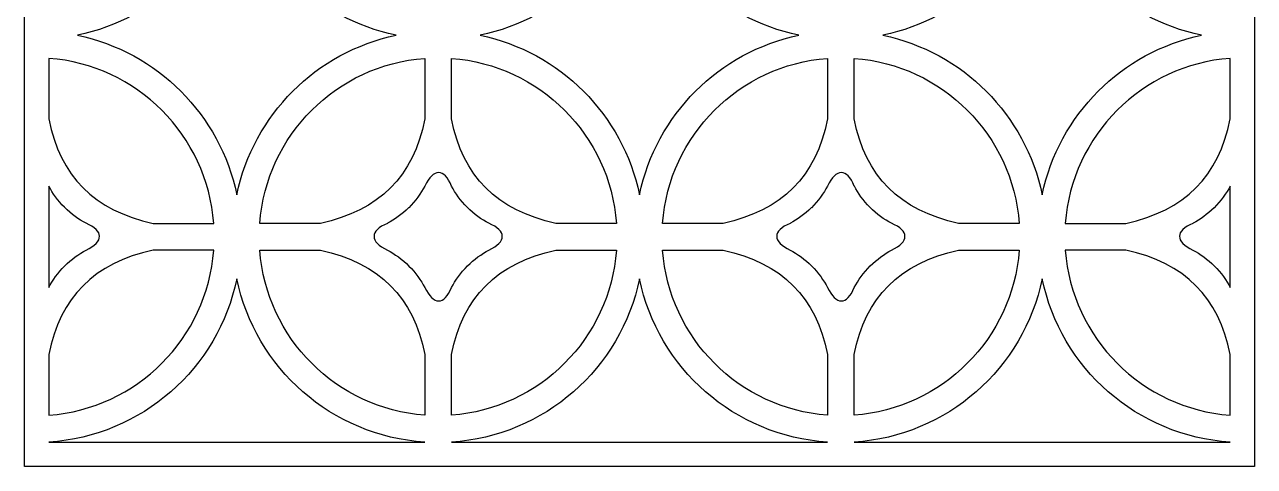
# Model space of a CAD drawing. Header units: centimetres. Extents: x -9.2 to 8.7, y -9.7 to 7.
# Drawn here: x 0.39 to 8.7, y -9.68 to -6.7 of the extents above; entities that cross this region are included whole.
import ezdxf

# ---------------------------------------------------------------- set-up
doc = ezdxf.new("R2010")
doc.units = ezdxf.units.CM
doc.header["$MEASUREMENT"] = 0
doc.layers.add('layer 1', color=7, linetype='Continuous')

msp = doc.modelspace()

# ---------------------------------------------------------------- linework, layer by layer
at = {"layer": 'layer 1', "color": 242}
for points, knots in [([(8.70075, -9.60645), (8.70075, -9.60645), (8.70075, -9.51971), (8.70075, -9.51971), (8.70075, -9.51971), (8.70075, -9.51971), (8.70075, 6.87086), (8.70075, 6.87086), (8.70075, 6.87086), (8.70075, 6.87086), (8.70075, 7.03482), (8.70075, 7.03482), (8.70075, 7.03482), (8.70075, 7.03482), (8.53679, 7.03482), (8.53679, 7.03482), (8.53679, 7.03482), (8.53679, 7.03482), (0.55067, 7.03482), (0.55067, 7.03482), (0.55067, 7.03482), (0.55067, 7.03482), (0.38671, 7.03482), (0.38671, 7.03482), (0.38671, 7.03482), (0.38671, 7.03482), (0.38671, -9.68367), (0.38671, -9.68367), (0.38671, -9.68367), (0.38671, -9.68367), (0.55067, -9.68367), (0.55067, -9.68367), (0.55067, -9.68367), (0.55067, -9.68367), (8.70075, -9.68367), (8.70075, -9.68367), (8.70075, -9.68367), (8.70075, -9.68367), (8.70075, -9.60645), (8.70075, -9.60645)], [0, 0, 0, 0, 0.0909091, 0.0909091, 0.0909091, 0.0909091, 0.1818182, 0.1818182, 0.1818182, 0.1818182, 0.2727273, 0.2727273, 0.2727273, 0.2727273, 0.3636364, 0.3636364, 0.3636364, 0.3636364, 0.4545455, 0.4545455, 0.4545455, 0.4545455, 0.5454545, 0.5454545, 0.5454545, 0.5454545, 0.6363636, 0.6363636, 0.6363636, 0.6363636, 0.7272727, 0.7272727, 0.7272727, 0.7272727, 0.8181818, 0.8181818, 0.8181818, 0.8181818, 1, 1, 1, 1]), ([(1.8212, -5.69388), (1.93335, -6.23362), (2.35848, -6.6588), (2.89821, -6.77098), (2.89821, -6.77098), (2.35848, -6.88315), (1.93336, -7.30833), (1.8212, -7.84806), (1.8212, -7.84806), (1.70905, -7.3083), (1.28385, -6.88315), (0.74409, -6.77099), (0.74409, -6.77099), (1.28386, -6.65883), (1.70904, -6.23365), (1.8212, -5.69388)], [0, 0, 0, 0, 0.2, 0.2, 0.2, 0.2, 0.4, 0.4, 0.4, 0.4, 0.6, 0.6, 0.6, 0.6, 1, 1, 1, 1]), ([(5.62081, -6.77099), (5.08105, -6.88315), (4.65586, -7.3083), (4.54371, -7.84806), (4.54371, -7.84806), (4.43155, -7.30833), (4.00643, -6.88315), (3.46668, -6.77098), (3.46668, -6.77098), (4.00643, -6.6588), (4.43155, -6.23362), (4.54371, -5.69388), (4.54371, -5.69388), (4.65586, -6.23365), (5.08104, -6.65883), (5.62081, -6.77099)], [0, 0, 0, 0, 0.2, 0.2, 0.2, 0.2, 0.4, 0.4, 0.4, 0.4, 0.6, 0.6, 0.6, 0.6, 1, 1, 1, 1]), ([(8.34335, -6.77099), (7.8036, -6.88315), (7.3784, -7.3083), (7.26625, -7.84806), (7.26625, -7.84806), (7.15409, -7.30833), (6.72897, -6.88315), (6.18923, -6.77098), (6.18923, -6.77098), (6.72897, -6.6588), (7.15409, -6.23362), (7.26625, -5.69388), (7.26625, -5.69388), (7.37841, -6.23365), (7.80358, -6.65883), (8.34335, -6.77099)], [0, 0, 0, 0, 0.2, 0.2, 0.2, 0.2, 0.4, 0.4, 0.4, 0.4, 0.6, 0.6, 0.6, 0.6, 1, 1, 1, 1]), ([(0.55067, -6.92674), (1.14587, -6.97097), (1.62121, -7.44631), (1.66542, -8.04148), (1.66542, -8.04148), (1.66542, -8.04148), (1.2561, -8.04148), (1.2561, -8.04148), (1.2561, -8.04148), (0.8593, -7.95708), (0.62417, -7.72196), (0.55067, -7.33606), (0.55067, -7.33606), (0.55067, -7.33606), (0.55067, -6.92674), (0.55067, -6.92674)], [0, 0, 0, 0, 0.2, 0.2, 0.2, 0.2, 0.4, 0.4, 0.4, 0.4, 0.6, 0.6, 0.6, 0.6, 1, 1, 1, 1]), ([(1.97698, -8.04148), (1.97698, -8.04148), (2.38629, -8.04148), (2.38629, -8.04148), (2.38629, -8.04148), (2.78308, -7.95708), (3.01822, -7.72196), (3.09171, -7.33606), (3.09171, -7.33606), (3.09171, -7.33606), (3.09171, -6.92674), (3.09171, -6.92674), (3.09171, -6.92674), (2.49653, -6.97097), (2.02119, -7.44631), (1.97698, -8.04148)], [0, 0, 0, 0, 0.2, 0.2, 0.2, 0.2, 0.4, 0.4, 0.4, 0.4, 0.6, 0.6, 0.6, 0.6, 1, 1, 1, 1]), ([(3.27321, -6.92674), (3.27321, -6.92674), (3.27321, -7.33606), (3.27321, -7.33606), (3.27321, -7.33606), (3.34671, -7.72196), (3.58184, -7.95708), (3.97864, -8.04148), (3.97864, -8.04148), (3.97864, -8.04148), (4.38796, -8.04148), (4.38796, -8.04148), (4.38796, -8.04148), (4.34375, -7.44631), (3.8684, -6.97097), (3.27321, -6.92674)], [0, 0, 0, 0, 0.2, 0.2, 0.2, 0.2, 0.4, 0.4, 0.4, 0.4, 0.6, 0.6, 0.6, 0.6, 1, 1, 1, 1]), ([(4.69952, -8.04148), (4.69952, -8.04148), (5.10883, -8.04148), (5.10883, -8.04148), (5.10883, -8.04148), (5.50562, -7.95708), (5.74076, -7.72196), (5.81425, -7.33606), (5.81425, -7.33606), (5.81425, -7.33606), (5.81425, -6.92674), (5.81425, -6.92674), (5.81425, -6.92674), (5.21907, -6.97097), (4.74373, -7.44631), (4.69952, -8.04148)], [0, 0, 0, 0, 0.2, 0.2, 0.2, 0.2, 0.4, 0.4, 0.4, 0.4, 0.6, 0.6, 0.6, 0.6, 1, 1, 1, 1]), ([(5.99575, -6.92674), (5.99575, -6.92674), (5.99575, -7.33606), (5.99575, -7.33606), (5.99575, -7.33606), (6.06925, -7.72196), (6.30438, -7.95708), (6.70118, -8.04148), (6.70118, -8.04148), (6.70118, -8.04148), (7.1105, -8.04148), (7.1105, -8.04148), (7.1105, -8.04148), (7.06629, -7.44631), (6.59095, -6.97097), (5.99575, -6.92674)], [0, 0, 0, 0, 0.2, 0.2, 0.2, 0.2, 0.4, 0.4, 0.4, 0.4, 0.6, 0.6, 0.6, 0.6, 1, 1, 1, 1]), ([(8.53679, -7.33606), (8.4633, -7.72196), (8.22816, -7.95708), (7.83137, -8.04148), (7.83137, -8.04148), (7.83137, -8.04148), (7.42206, -8.04148), (7.42206, -8.04148), (7.42206, -8.04148), (7.46627, -7.44631), (7.94161, -6.97097), (8.53679, -6.92674), (8.53679, -6.92674), (8.53679, -6.92674), (8.53679, -7.33606), (8.53679, -7.33606)], [0, 0, 0, 0, 0.2, 0.2, 0.2, 0.2, 0.4, 0.4, 0.4, 0.4, 0.6, 0.6, 0.6, 0.6, 1, 1, 1, 1]), ([(3.09171, -7.78982), (3.14908, -7.66884), (3.22379, -7.66853), (3.27321, -7.78982), (3.27321, -7.78982), (3.27321, -7.78982), (3.27323, -7.78985), (3.27323, -7.78985), (3.27323, -7.78985), (3.27323, -7.78985), (3.27323, -7.78982), (3.27323, -7.78982), (3.27323, -7.78982), (3.27323, -7.78982), (3.27374, -7.79086), (3.27374, -7.79086), (3.27374, -7.79086), (3.2976, -7.8379), (3.33441, -7.88789), (3.37812, -7.93236), (3.37812, -7.93236), (3.37812, -7.93236), (3.37814, -7.93239), (3.37814, -7.93239), (3.37814, -7.93239), (3.37814, -7.93239), (3.37882, -7.93307), (3.37882, -7.93307), (3.37882, -7.93307), (3.4245, -7.97861), (3.47632, -8.01701), (3.5249, -8.04147), (3.5249, -8.04147), (3.64619, -8.0909), (3.64587, -8.1656), (3.5249, -8.22297), (3.5249, -8.22297), (3.5249, -8.22297), (3.5249, -8.22299), (3.5249, -8.22299), (3.5249, -8.22299), (3.5249, -8.22299), (3.52487, -8.223), (3.52487, -8.223), (3.52487, -8.223), (3.52487, -8.223), (3.52488, -8.223), (3.52488, -8.223), (3.52488, -8.223), (3.47703, -8.24719), (3.4259, -8.28483), (3.38066, -8.32953), (3.38066, -8.32953), (3.33553, -8.37498), (3.29754, -8.4264), (3.27324, -8.47465), (3.27324, -8.47465), (3.22381, -8.59594), (3.14911, -8.59563), (3.09174, -8.47465), (3.09174, -8.47465), (3.09174, -8.47465), (3.09173, -8.47465), (3.09173, -8.47465), (3.09173, -8.47465), (3.09173, -8.47465), (3.09171, -8.47463), (3.09171, -8.47463), (3.09171, -8.47463), (3.09171, -8.47463), (3.09171, -8.47464), (3.09171, -8.47464), (3.09171, -8.47464), (3.06753, -8.42678), (3.02988, -8.37566), (2.98518, -8.33042), (2.98518, -8.33042), (2.93973, -8.28529), (2.88831, -8.24729), (2.84006, -8.223), (2.84006, -8.223), (2.71909, -8.16563), (2.71877, -8.09093), (2.84006, -8.0415), (2.84006, -8.0415), (2.84006, -8.0415), (2.84009, -8.04148), (2.84009, -8.04148), (2.84009, -8.04148), (2.84009, -8.04148), (2.84006, -8.04148), (2.84006, -8.04148), (2.84006, -8.04148), (2.84006, -8.04148), (2.84109, -8.04099), (2.84109, -8.04099), (2.84109, -8.04099), (2.88814, -8.01715), (2.93811, -7.9803), (2.98261, -7.93658), (2.98261, -7.93658), (2.98261, -7.93658), (2.98269, -7.93652), (2.98269, -7.93652), (2.98269, -7.93652), (2.98269, -7.93652), (2.98334, -7.93585), (2.98334, -7.93585), (2.98334, -7.93585), (3.02891, -7.89016), (3.06725, -7.8384), (3.09171, -7.78982)], [0, 0, 0, 0, 0.0344828, 0.0344828, 0.0344828, 0.0344828, 0.0689655, 0.0689655, 0.0689655, 0.0689655, 0.1034483, 0.1034483, 0.1034483, 0.1034483, 0.137931, 0.137931, 0.137931, 0.137931, 0.1724138, 0.1724138, 0.1724138, 0.1724138, 0.2068966, 0.2068966, 0.2068966, 0.2068966, 0.2413793, 0.2413793, 0.2413793, 0.2413793, 0.2758621, 0.2758621, 0.2758621, 0.2758621, 0.3103448, 0.3103448, 0.3103448, 0.3103448, 0.3448276, 0.3448276, 0.3448276, 0.3448276, 0.3793103, 0.3793103, 0.3793103, 0.3793103, 0.4137931, 0.4137931, 0.4137931, 0.4137931, 0.4482759, 0.4482759, 0.4482759, 0.4482759, 0.4827586, 0.4827586, 0.4827586, 0.4827586, 0.5172414, 0.5172414, 0.5172414, 0.5172414, 0.5517241, 0.5517241, 0.5517241, 0.5517241, 0.5862069, 0.5862069, 0.5862069, 0.5862069, 0.6206897, 0.6206897, 0.6206897, 0.6206897, 0.6551724, 0.6551724, 0.6551724, 0.6551724, 0.6896552, 0.6896552, 0.6896552, 0.6896552, 0.7241379, 0.7241379, 0.7241379, 0.7241379, 0.7586207, 0.7586207, 0.7586207, 0.7586207, 0.7931034, 0.7931034, 0.7931034, 0.7931034, 0.8275862, 0.8275862, 0.8275862, 0.8275862, 0.862069, 0.862069, 0.862069, 0.862069, 0.8965517, 0.8965517, 0.8965517, 0.8965517, 0.9310345, 0.9310345, 0.9310345, 0.9310345, 1, 1, 1, 1]), ([(5.81425, -7.78982), (5.87162, -7.66884), (5.94632, -7.66853), (5.99575, -7.78982), (5.99575, -7.78982), (5.99575, -7.78982), (5.99577, -7.78985), (5.99577, -7.78985), (5.99577, -7.78985), (5.99577, -7.78985), (5.99577, -7.78982), (5.99577, -7.78982), (5.99577, -7.78982), (5.99577, -7.78982), (5.99628, -7.79086), (5.99628, -7.79086), (5.99628, -7.79086), (6.02013, -7.8379), (6.05695, -7.88789), (6.10066, -7.93236), (6.10066, -7.93236), (6.10066, -7.93236), (6.10068, -7.93239), (6.10068, -7.93239), (6.10068, -7.93239), (6.10068, -7.93239), (6.10136, -7.93307), (6.10136, -7.93307), (6.10136, -7.93307), (6.14703, -7.97861), (6.19885, -8.01701), (6.24744, -8.04147), (6.24744, -8.04147), (6.36873, -8.0909), (6.36841, -8.1656), (6.24744, -8.22297), (6.24744, -8.22297), (6.24744, -8.22297), (6.24744, -8.22299), (6.24744, -8.22299), (6.24744, -8.22299), (6.24744, -8.22299), (6.24741, -8.223), (6.24741, -8.223), (6.24741, -8.223), (6.24741, -8.223), (6.24742, -8.223), (6.24742, -8.223), (6.24742, -8.223), (6.19957, -8.24719), (6.14844, -8.28483), (6.10321, -8.32953), (6.10321, -8.32953), (6.05806, -8.37498), (6.02007, -8.4264), (5.99578, -8.47465), (5.99578, -8.47465), (5.94635, -8.59594), (5.87165, -8.59563), (5.81428, -8.47465), (5.81428, -8.47465), (5.81428, -8.47465), (5.81427, -8.47465), (5.81427, -8.47465), (5.81427, -8.47465), (5.81427, -8.47465), (5.81425, -8.47463), (5.81425, -8.47463), (5.81425, -8.47463), (5.81425, -8.47463), (5.81425, -8.47464), (5.81425, -8.47464), (5.81425, -8.47464), (5.79007, -8.42678), (5.75242, -8.37566), (5.70772, -8.33042), (5.70772, -8.33042), (5.66227, -8.28529), (5.61085, -8.24729), (5.56259, -8.223), (5.56259, -8.223), (5.44163, -8.16563), (5.44131, -8.09093), (5.56259, -8.0415), (5.56259, -8.0415), (5.56259, -8.0415), (5.56263, -8.04148), (5.56263, -8.04148), (5.56263, -8.04148), (5.56263, -8.04148), (5.56259, -8.04148), (5.56259, -8.04148), (5.56259, -8.04148), (5.56259, -8.04148), (5.56362, -8.04099), (5.56362, -8.04099), (5.56362, -8.04099), (5.61068, -8.01715), (5.66066, -7.9803), (5.70516, -7.93658), (5.70516, -7.93658), (5.70516, -7.93658), (5.70523, -7.93652), (5.70523, -7.93652), (5.70523, -7.93652), (5.70523, -7.93652), (5.70588, -7.93585), (5.70588, -7.93585), (5.70588, -7.93585), (5.75145, -7.89016), (5.78979, -7.8384), (5.81425, -7.78982)], [0, 0, 0, 0, 0.0344828, 0.0344828, 0.0344828, 0.0344828, 0.0689655, 0.0689655, 0.0689655, 0.0689655, 0.1034483, 0.1034483, 0.1034483, 0.1034483, 0.137931, 0.137931, 0.137931, 0.137931, 0.1724138, 0.1724138, 0.1724138, 0.1724138, 0.2068966, 0.2068966, 0.2068966, 0.2068966, 0.2413793, 0.2413793, 0.2413793, 0.2413793, 0.2758621, 0.2758621, 0.2758621, 0.2758621, 0.3103448, 0.3103448, 0.3103448, 0.3103448, 0.3448276, 0.3448276, 0.3448276, 0.3448276, 0.3793103, 0.3793103, 0.3793103, 0.3793103, 0.4137931, 0.4137931, 0.4137931, 0.4137931, 0.4482759, 0.4482759, 0.4482759, 0.4482759, 0.4827586, 0.4827586, 0.4827586, 0.4827586, 0.5172414, 0.5172414, 0.5172414, 0.5172414, 0.5517241, 0.5517241, 0.5517241, 0.5517241, 0.5862069, 0.5862069, 0.5862069, 0.5862069, 0.6206897, 0.6206897, 0.6206897, 0.6206897, 0.6551724, 0.6551724, 0.6551724, 0.6551724, 0.6896552, 0.6896552, 0.6896552, 0.6896552, 0.7241379, 0.7241379, 0.7241379, 0.7241379, 0.7586207, 0.7586207, 0.7586207, 0.7586207, 0.7931034, 0.7931034, 0.7931034, 0.7931034, 0.8275862, 0.8275862, 0.8275862, 0.8275862, 0.862069, 0.862069, 0.862069, 0.862069, 0.8965517, 0.8965517, 0.8965517, 0.8965517, 0.9310345, 0.9310345, 0.9310345, 0.9310345, 1, 1, 1, 1]), ([(0.55067, -7.78982), (0.55067, -7.78982), (0.55069, -7.78985), (0.55069, -7.78985), (0.55069, -7.78985), (0.55069, -7.78985), (0.55069, -7.78982), (0.55069, -7.78982), (0.55069, -7.78982), (0.55069, -7.78982), (0.55121, -7.79086), (0.55121, -7.79086), (0.55121, -7.79086), (0.57506, -7.8379), (0.61187, -7.88789), (0.65558, -7.93236), (0.65558, -7.93236), (0.65558, -7.93236), (0.6556, -7.93239), (0.6556, -7.93239), (0.6556, -7.93239), (0.6556, -7.93239), (0.65628, -7.93307), (0.65628, -7.93307), (0.65628, -7.93307), (0.70195, -7.97861), (0.75378, -8.01701), (0.80236, -8.04147), (0.80236, -8.04147), (0.92364, -8.0909), (0.92333, -8.1656), (0.80236, -8.22297), (0.80236, -8.22297), (0.80236, -8.22297), (0.80236, -8.22299), (0.80236, -8.22299), (0.80236, -8.22299), (0.80236, -8.22299), (0.80233, -8.223), (0.80233, -8.223), (0.80233, -8.223), (0.80233, -8.223), (0.80234, -8.223), (0.80234, -8.223), (0.80234, -8.223), (0.75449, -8.24719), (0.70336, -8.28483), (0.65812, -8.32953), (0.65812, -8.32953), (0.61299, -8.37498), (0.575, -8.4264), (0.5507, -8.47465), (0.5507, -8.47465), (0.5507, -8.47465), (0.55067, -8.47473), (0.55067, -8.47473), (0.55067, -8.47473), (0.55067, -8.47473), (0.55067, -7.78982), (0.55067, -7.78982)], [0, 0, 0, 0, 0.0625, 0.0625, 0.0625, 0.0625, 0.125, 0.125, 0.125, 0.125, 0.1875, 0.1875, 0.1875, 0.1875, 0.25, 0.25, 0.25, 0.25, 0.3125, 0.3125, 0.3125, 0.3125, 0.375, 0.375, 0.375, 0.375, 0.4375, 0.4375, 0.4375, 0.4375, 0.5, 0.5, 0.5, 0.5, 0.5625, 0.5625, 0.5625, 0.5625, 0.625, 0.625, 0.625, 0.625, 0.6875, 0.6875, 0.6875, 0.6875, 0.75, 0.75, 0.75, 0.75, 0.8125, 0.8125, 0.8125, 0.8125, 0.875, 0.875, 0.875, 0.875, 1, 1, 1, 1]), ([(8.53679, -8.47464), (8.5126, -8.42678), (8.47496, -8.37566), (8.43026, -8.33042), (8.43026, -8.33042), (8.38481, -8.28529), (8.33338, -8.24729), (8.28514, -8.223), (8.28514, -8.223), (8.16417, -8.16563), (8.16385, -8.09093), (8.28514, -8.0415), (8.28514, -8.0415), (8.28514, -8.0415), (8.28516, -8.04148), (8.28516, -8.04148), (8.28516, -8.04148), (8.28516, -8.04148), (8.28514, -8.04148), (8.28514, -8.04148), (8.28514, -8.04148), (8.28514, -8.04148), (8.28616, -8.04099), (8.28616, -8.04099), (8.28616, -8.04099), (8.33322, -8.01715), (8.38319, -7.9803), (8.42769, -7.93658), (8.42769, -7.93658), (8.42769, -7.93658), (8.42777, -7.93652), (8.42777, -7.93652), (8.42777, -7.93652), (8.42777, -7.93652), (8.42842, -7.93585), (8.42842, -7.93585), (8.42842, -7.93585), (8.47399, -7.89016), (8.51233, -7.8384), (8.53679, -7.78982), (8.53679, -7.78982), (8.53679, -7.78982), (8.53679, -8.47464), (8.53679, -8.47464)], [0, 0, 0, 0, 0.0833333, 0.0833333, 0.0833333, 0.0833333, 0.1666667, 0.1666667, 0.1666667, 0.1666667, 0.25, 0.25, 0.25, 0.25, 0.3333333, 0.3333333, 0.3333333, 0.3333333, 0.4166667, 0.4166667, 0.4166667, 0.4166667, 0.5, 0.5, 0.5, 0.5, 0.5833333, 0.5833333, 0.5833333, 0.5833333, 0.6666667, 0.6666667, 0.6666667, 0.6666667, 0.75, 0.75, 0.75, 0.75, 0.8333333, 0.8333333, 0.8333333, 0.8333333, 1, 1, 1, 1]), ([(0.55067, -8.9284), (0.62417, -8.5425), (0.85928, -8.3074), (1.25602, -8.22299), (1.25602, -8.22299), (1.25602, -8.22299), (1.66543, -8.22299), (1.66543, -8.22299), (1.66543, -8.22299), (1.62124, -8.81819), (1.14588, -9.29357), (0.55067, -9.33777), (0.55067, -9.33777), (0.55067, -9.33777), (0.55067, -8.9284), (0.55067, -8.9284)], [0, 0, 0, 0, 0.2, 0.2, 0.2, 0.2, 0.4, 0.4, 0.4, 0.4, 0.6, 0.6, 0.6, 0.6, 1, 1, 1, 1]), ([(3.09171, -8.9284), (3.01822, -8.5425), (2.78311, -8.3074), (2.38636, -8.22299), (2.38636, -8.22299), (2.38636, -8.22299), (1.97697, -8.22299), (1.97697, -8.22299), (1.97697, -8.22299), (2.02116, -8.81819), (2.49652, -9.29357), (3.09171, -9.33777), (3.09171, -9.33777), (3.09171, -9.33777), (3.09171, -8.9284), (3.09171, -8.9284)], [0, 0, 0, 0, 0.2, 0.2, 0.2, 0.2, 0.4, 0.4, 0.4, 0.4, 0.6, 0.6, 0.6, 0.6, 1, 1, 1, 1]), ([(4.38797, -8.22299), (4.38797, -8.22299), (3.97856, -8.22299), (3.97856, -8.22299), (3.97856, -8.22299), (3.58181, -8.3074), (3.34671, -8.5425), (3.27321, -8.9284), (3.27321, -8.9284), (3.27321, -8.9284), (3.27321, -9.33777), (3.27321, -9.33777), (3.27321, -9.33777), (3.86842, -9.29357), (4.34377, -8.81819), (4.38797, -8.22299)], [0, 0, 0, 0, 0.2, 0.2, 0.2, 0.2, 0.4, 0.4, 0.4, 0.4, 0.6, 0.6, 0.6, 0.6, 1, 1, 1, 1]), ([(5.81425, -8.9284), (5.74076, -8.5425), (5.50565, -8.3074), (5.1089, -8.22299), (5.1089, -8.22299), (5.1089, -8.22299), (4.69951, -8.22299), (4.69951, -8.22299), (4.69951, -8.22299), (4.7437, -8.81819), (5.21906, -9.29357), (5.81425, -9.33777), (5.81425, -9.33777), (5.81425, -9.33777), (5.81425, -8.9284), (5.81425, -8.9284)], [0, 0, 0, 0, 0.2, 0.2, 0.2, 0.2, 0.4, 0.4, 0.4, 0.4, 0.6, 0.6, 0.6, 0.6, 1, 1, 1, 1]), ([(7.11051, -8.22299), (7.11051, -8.22299), (6.70111, -8.22299), (6.70111, -8.22299), (6.70111, -8.22299), (6.30435, -8.3074), (6.06925, -8.5425), (5.99575, -8.9284), (5.99575, -8.9284), (5.99575, -8.9284), (5.99575, -9.33777), (5.99575, -9.33777), (5.99575, -9.33777), (6.59096, -9.29357), (7.06631, -8.81819), (7.11051, -8.22299)], [0, 0, 0, 0, 0.2, 0.2, 0.2, 0.2, 0.4, 0.4, 0.4, 0.4, 0.6, 0.6, 0.6, 0.6, 1, 1, 1, 1]), ([(8.53679, -9.33777), (7.9416, -9.29357), (7.46624, -8.81819), (7.42205, -8.22299), (7.42205, -8.22299), (7.42205, -8.22299), (7.83144, -8.22299), (7.83144, -8.22299), (7.83144, -8.22299), (8.22819, -8.3074), (8.4633, -8.5425), (8.53679, -8.9284), (8.53679, -8.9284), (8.53679, -8.9284), (8.53679, -9.33777), (8.53679, -9.33777)], [0, 0, 0, 0, 0.2, 0.2, 0.2, 0.2, 0.4, 0.4, 0.4, 0.4, 0.6, 0.6, 0.6, 0.6, 1, 1, 1, 1]), ([(0.55067, -9.51971), (1.18029, -9.47912), (1.69591, -9.01925), (1.82119, -8.41649), (1.82119, -8.41649), (1.94646, -9.01925), (2.46209, -9.47912), (3.0917, -9.51971), (3.0917, -9.51971), (3.0917, -9.51971), (0.55067, -9.51971), (0.55067, -9.51971)], [0, 0, 0, 0, 0.25, 0.25, 0.25, 0.25, 0.5, 0.5, 0.5, 0.5, 1, 1, 1, 1]), ([(3.27319, -9.51971), (3.90282, -9.47912), (4.41845, -9.01925), (4.54372, -8.41648), (4.54372, -8.41648), (4.669, -9.01925), (5.18462, -9.47912), (5.81423, -9.51971), (5.81423, -9.51971), (5.81423, -9.51971), (3.27319, -9.51971), (3.27319, -9.51971)], [0, 0, 0, 0, 0.25, 0.25, 0.25, 0.25, 0.5, 0.5, 0.5, 0.5, 1, 1, 1, 1]), ([(5.99573, -9.51971), (6.62536, -9.47912), (7.14099, -9.01925), (7.26626, -8.41649), (7.26626, -8.41649), (7.39154, -9.01925), (7.90716, -9.47912), (8.53677, -9.51971), (8.53677, -9.51971), (8.53677, -9.51971), (5.99573, -9.51971), (5.99573, -9.51971)], [0, 0, 0, 0, 0.25, 0.25, 0.25, 0.25, 0.5, 0.5, 0.5, 0.5, 1, 1, 1, 1])]:
    msp.add_open_spline(points, degree=3, knots=knots, dxfattribs=at)

doc.saveas('drawing.dxf')
